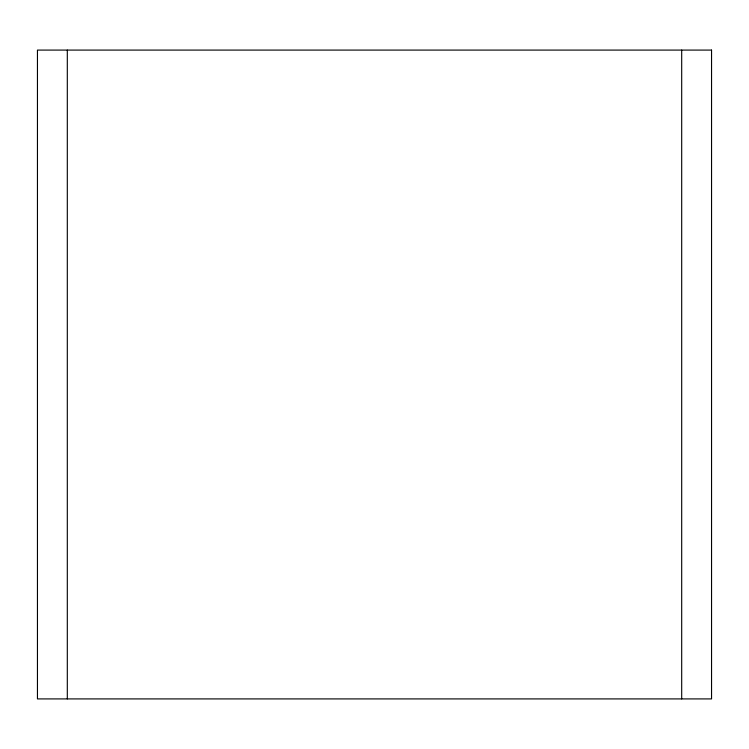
<?xml version="1.0" encoding="UTF-8"?>
<svg xmlns="http://www.w3.org/2000/svg" width="749" height="749" viewBox="0 0 749 749"><rect width="100%" height="100%" fill="white"/><g stroke="black" fill="none" stroke-linecap="round" stroke-linejoin="round"><path stroke-width="1.12" d="M681.693 50.089L681.693 698.911M67.307 50.089L67.307 698.911M711.55 50.089L37.45 50.089L37.45 698.911L711.55 698.911L711.55 50.089"/></g></svg>
